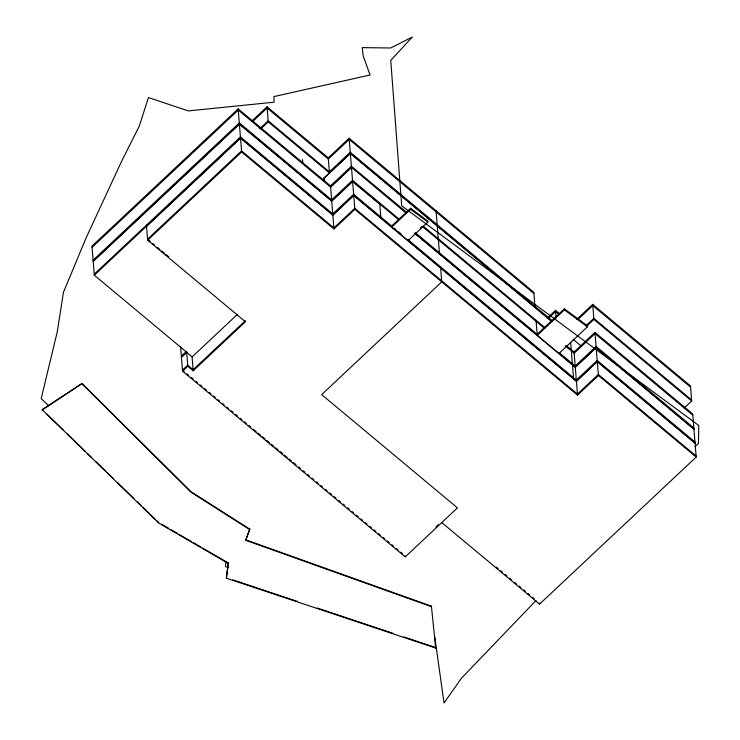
<?xml version="1.0" encoding="UTF-8"?>
<svg xmlns="http://www.w3.org/2000/svg" width="740" height="740" viewBox="0 0 740 740"><rect width="100%" height="100%" fill="white"/><g stroke="black" fill="none" stroke-linecap="round" stroke-linejoin="round"><path stroke-width="1.11" d="M226.052 562.104L225.441 566.627L228.734 567.728M226.375 578.19L228.309 562.955L226.375 578.19L435.657 648.046L435.62 647.519L403.837 636.909M245.634 539.765L431.429 606.18L431.476 606.707L245.671 540.293L249.796 529.137L190.957 491.684L82.075 383.496L42.087 409.572L158.776 523.087L228.355 563.482M245.671 540.293L249.796 529.137M535.936 600.612L461.436 678.247L444.009 703L434.732 636.474M251.914 120.981L267.038 106.782L268.25 121.85L329.457 172.91L328.246 157.842L349.132 138.232L354.858 209.383L333.971 228.993L330.503 185.879L238.169 108.863L91.982 246.124L94.322 275.206L186.656 352.221L181.429 357.124M92.084 247.345L238.271 110.094L330.604 187.109L351.482 167.499M93.111 260.138L239.298 122.886L331.631 199.902L352.518 180.292L399.507 219.493M93.194 261.192L239.381 123.931L331.714 200.947L352.601 181.346L398.712 219.808M93.212 261.368L239.399 124.107L331.733 201.123L352.61 181.522L379.768 204.166M252.849 121.415L267.131 108.012L328.347 159.072L349.225 139.462L533.891 293.493M94.239 274.161L240.426 136.9L332.76 213.916L353.646 194.315L392.098 226.385M94.322 275.206L240.509 137.954L332.843 214.97L353.729 195.36L576.404 381.109L597.291 361.499L695.054 443.047M146.548 226.366L240.528 138.13L332.852 215.146L353.739 195.536L576.423 381.285L597.3 361.675L695.063 443.223M259.759 128.695L268.157 120.805L329.374 171.865M260.683 128.954L268.25 121.85M181.346 356.079L186.572 351.176L187.784 366.245L193.214 370.777L245.421 321.752L147.658 240.213L241.638 151.978L238.169 108.863M328.542 172.642L350.261 152.255L552.401 320.864M323.63 178.386L350.344 153.31L551.513 321.105M323.621 178.581L350.353 153.476L551.615 321.354M330.503 185.879L351.389 166.269L406.362 212.13M330.586 186.933L351.472 167.323L405.575 212.621M181.448 357.3L186.665 352.397L192.095 356.93L193.214 370.777M192.095 356.93L237.568 314.232M440.541 266.798L441.752 281.866L321.669 394.614L457.45 507.871L405.243 556.887L182.558 371.147L187.784 366.245M245.338 320.707L193.131 369.723L187.701 365.19L182.475 370.093L184.251 371.572M410.58 208.264L391.664 226.024L391.747 227.078L410.663 209.318L410.58 208.264L427.785 220.992L427.868 222.046L408.036 240.667L407.953 239.612M420.348 227.976L422.004 226.422M547.193 318.2L555.518 310.384L559.727 313.899M548.96 317.867L555.611 311.614L558.987 314.426M537.175 334.323L564.352 308.802L587.301 325.776L587.384 326.83L558.987 353.498L558.904 352.443L575.193 366.032L596.079 346.431L693.843 427.97M564.352 308.802L564.435 309.857L537.259 335.377L536.047 320.3M576.821 319.273L592.694 304.371L690.457 385.919L691.669 400.988L684.084 408.101M578.587 318.931L592.796 305.592L690.549 387.14M586.302 325.452L593.822 318.385L691.586 399.933M587.227 325.711L593.905 319.44L592.694 304.371M594.951 332.408L598.42 375.513L577.533 395.123L574.064 352.018L594.951 332.408L692.714 413.956L696.183 457.061L539.553 604.118L441.789 522.579M435.888 526.982L438.376 524.641M695.063 446.618L698.43 443.454L698.801 425.537L401.7 205.822L390.748 60.393L412.374 37L390.711 47.989L362.249 47.628L363.146 55.685L370.046 75.008L273.874 96.598L274.096 102.185L188.339 110.917L148.463 97.56L139.25 126.161L121.379 161.755L86.182 237.725L63.464 292.263L57.285 331.724L41.2 398.527L48.646 405.742M42.134 410.099L82.075 383.496M232.906 579.864L297.554 601.435M317.275 608.021L392.885 633.255M161.718 524.29L168.674 528.332M170.662 529.479L177.619 533.521M179.607 534.678L191.531 541.606M193.519 542.753L200.485 546.795M202.464 547.952L227.319 562.382M249.843 529.664L191.003 492.211L82.122 384.014M564.435 309.857L587.384 326.83M410.663 209.318L427.868 222.046M593.905 319.44L691.669 400.988M692.807 415.177L595.043 333.638L574.166 353.239L565.452 345.978M349.132 138.232L533.79 292.263L535.002 307.341M693.926 429.024L596.163 347.476L575.276 367.086L414.668 233.119M693.935 429.2L596.172 347.652L575.295 367.262L414.779 233.378M573.038 339.225L580.854 345.746M694.962 441.993L597.208 360.445L576.321 380.055L407.731 239.427M423.215 226.181L544.659 327.487M566.202 345.45L574.064 352.018M422.411 226.496L544.742 328.542M696.09 456.007L598.336 374.468L577.45 394.078L354.765 208.329L333.888 227.939L241.554 150.923L147.575 239.159L150.22 241.36M598.42 375.513L696.183 457.061M267.038 106.782L328.246 157.842M415.473 232.804L537.832 334.868M394.235 228.17L395.946 229.603M398.518 231.75L401.089 233.896M354.858 209.383L577.533 395.123M241.638 151.978L333.971 228.993M152.865 243.562L154.623 245.032M157.269 247.243L159.905 249.445M161.672 250.916L164.308 253.117M166.075 254.588L168.711 256.789M496.309 567.071L498.066 568.542M500.712 570.744L502.469 572.214M505.115 574.416L506.872 575.887M509.518 578.088L511.275 579.559M514.799 582.5L516.566 583.971M519.202 586.173L520.969 587.643M523.615 589.845L525.372 591.316M528.018 593.517L529.775 594.988M532.421 597.189L534.178 598.66M186.915 373.793L188.681 375.272M191.346 377.493L193.121 378.973M195.786 381.193L197.562 382.673M200.216 384.893L201.992 386.373M204.656 388.593L206.432 390.072M209.087 392.293L210.863 393.773M213.527 395.993L215.303 397.473M217.967 399.693L219.734 401.173M222.398 403.393L224.174 404.873M226.838 407.093L228.605 408.572M231.269 410.793L233.044 412.273M235.709 414.493L237.485 415.973M240.139 418.193L241.915 419.673M244.579 421.893L246.355 423.373M249.01 425.593L250.786 427.072M253.45 429.293L256.114 431.513M257.881 432.993L260.545 435.213M262.321 436.693L264.985 438.913M266.761 440.393L269.416 442.613M271.192 444.093L273.856 446.312M275.632 447.793L278.286 450.013M280.062 451.493L282.726 453.713M284.502 455.193L287.157 457.413M288.933 458.893L291.597 461.113M293.373 462.593L296.037 464.812M298.692 467.033L300.468 468.513M303.132 470.733L304.908 472.213M307.562 474.433L309.339 475.913M312.002 478.132L313.779 479.613M316.443 481.832L318.209 483.312M320.873 485.533L322.649 487.013M325.313 489.233L327.08 490.713M329.744 492.933L331.52 494.422M334.184 496.642L335.96 498.122M338.615 500.342L340.391 501.822M343.055 504.042L344.831 505.522M347.486 507.742L349.262 509.222M351.925 511.442L353.702 512.922M356.356 515.142L358.132 516.622M360.796 518.842L362.572 520.322M365.236 522.542L367.003 524.022M369.667 526.242L371.443 527.722M374.107 529.942L375.874 531.422M378.538 533.642L380.314 535.122M382.978 537.342L384.754 538.822M387.409 541.042L389.185 542.522M391.849 544.742L393.625 546.222M396.279 548.442L398.055 549.922M400.719 552.142L402.495 553.622M47.055 414.382L63.603 430.403M66.905 433.612L85.109 451.243M87.588 453.648L91.723 457.653M95.858 461.658L105.792 471.269M107.439 472.879L113.229 478.484M117.373 482.489L133.912 498.52M137.224 501.72L141.358 505.725M143.014 507.335L155.419 519.351M157.074 520.951L158.73 522.56M431.429 606.18L435.657 648.046M570.651 342.213L573.593 378.76M555.518 310.384L556.129 318.006M539.46 603.072L539.553 604.118M436.026 210.724L439.495 253.829M379.666 202.945L380.878 218.013M405.159 555.842L405.243 556.887M324.231 177.683L324.509 181.133M302.503 159.562L302.78 163.013M180.579 346.477L182.558 371.147M146.446 225.136L147.658 240.213"/></g></svg>
